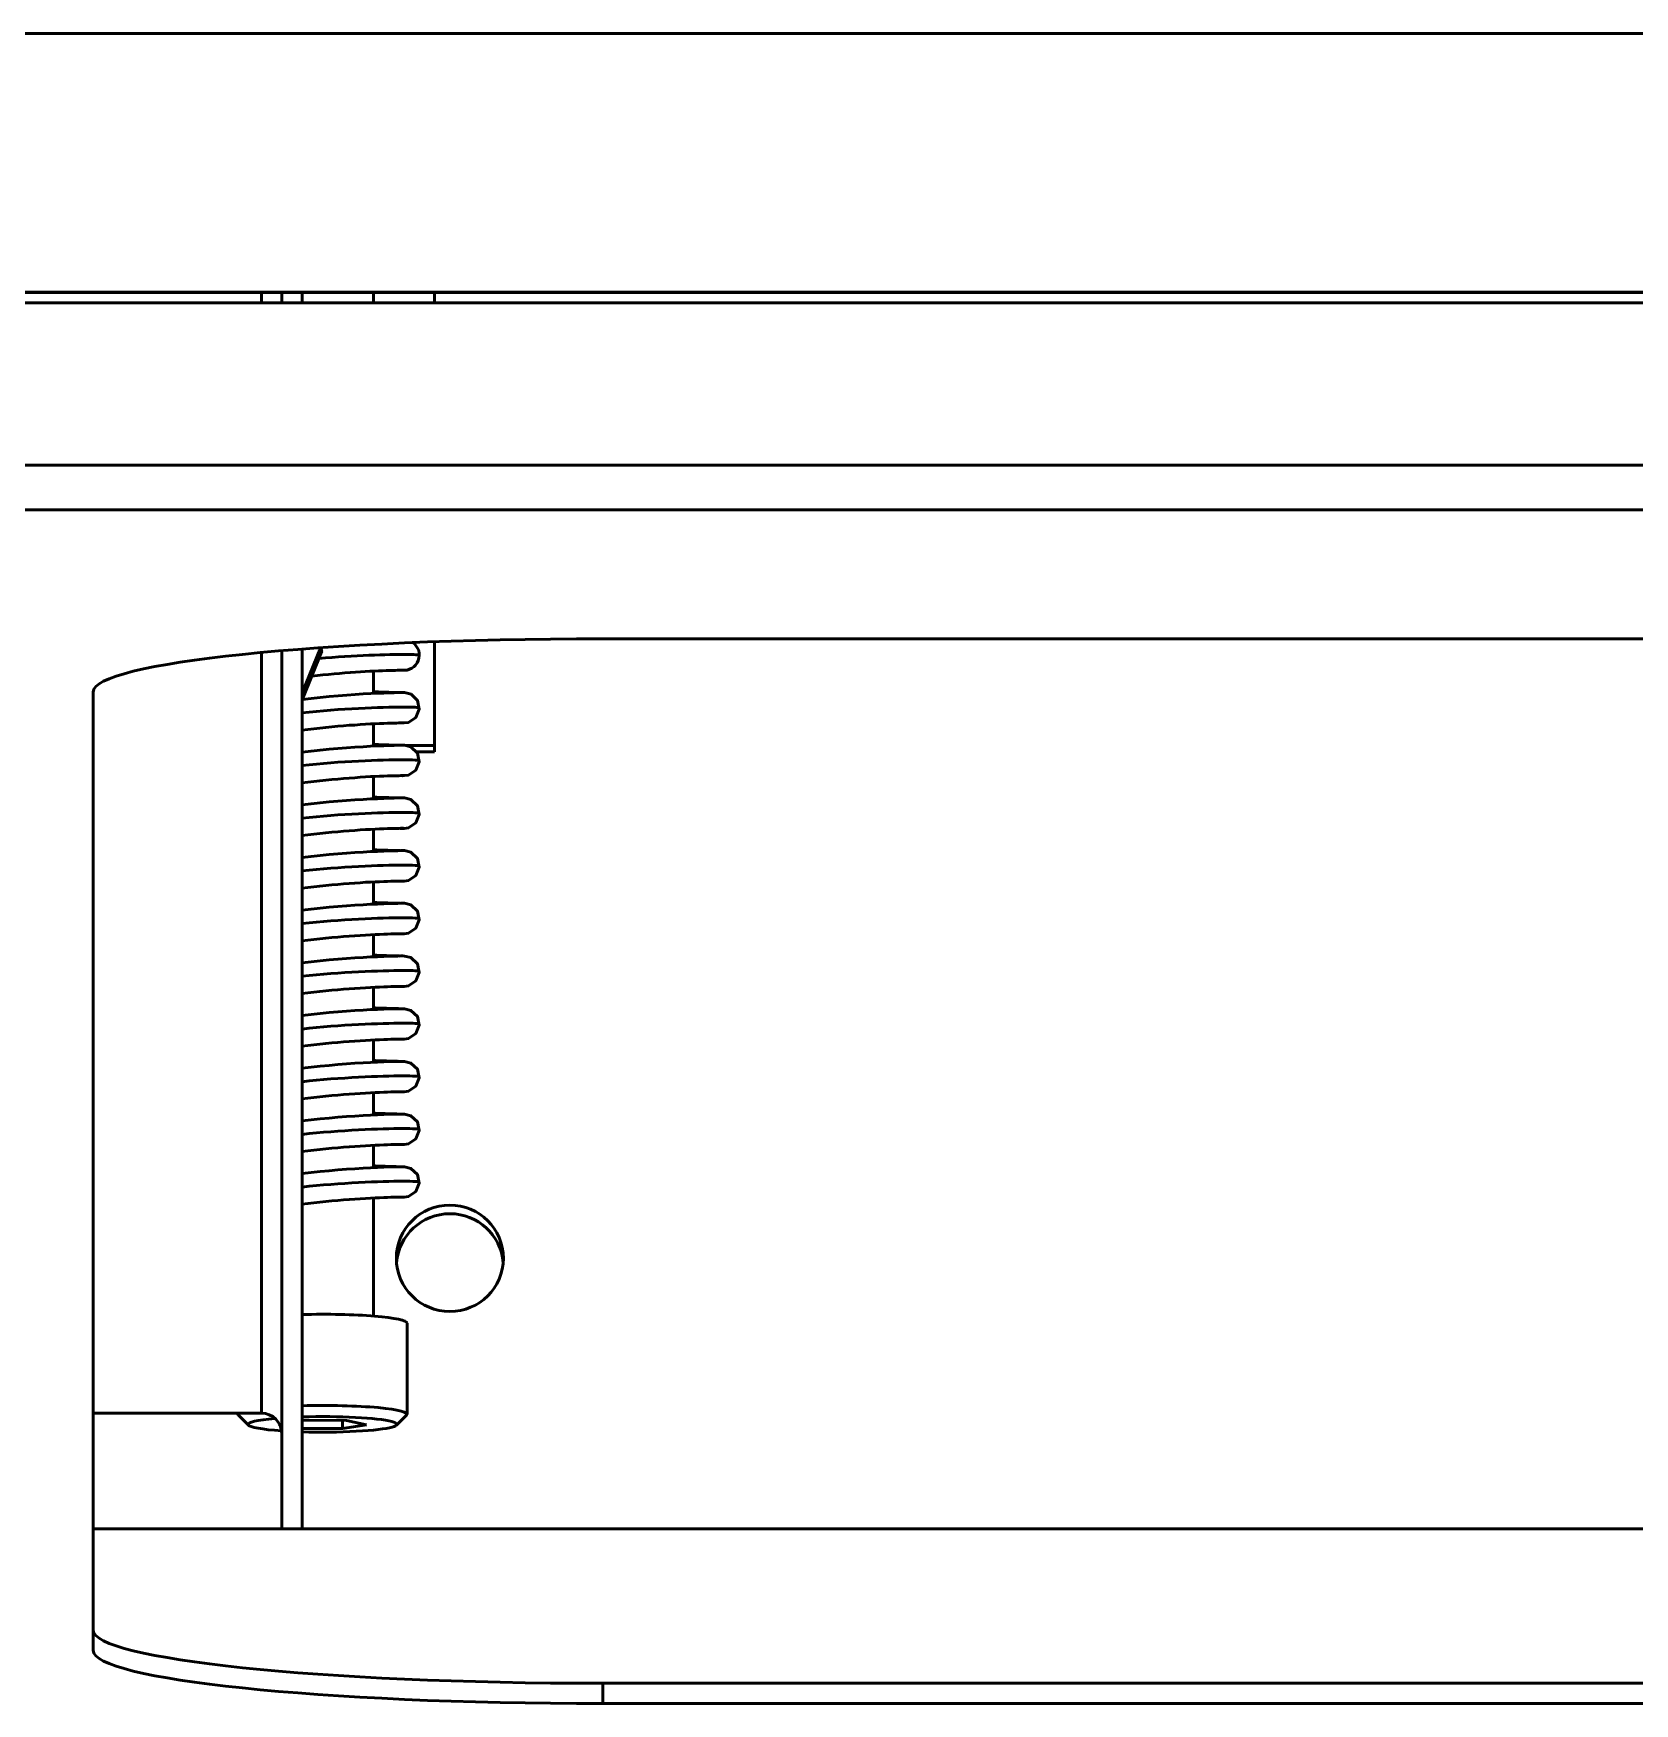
# Model space of a CAD drawing. Header units: millimetres. Extents: x 4915 to 15267, y 4787 to 10268.
# Drawn here: x 9207.3 to 9364.5, y 8754.5 to 8918.5 of the extents above; entities that cross this region are included whole.
import ezdxf

# ---------------------------------------------------------------- set-up
doc = ezdxf.new("R2010")
doc.units = ezdxf.units.MM
doc.layers.add('外形線', color=7, linetype='Continuous', lineweight=50)

msp = doc.modelspace()

# ---------------------------------------------------------------- linework, layer by layer
at = {"layer": '外形線'}
for p, q in [((9906.21, 8918.48), (9101.21, 8918.48)), ((9143.71, 8918.47), (9884.71, 8918.47)), ((9143.71, 8893.07), (9884.71, 8893.07)), ((9143.71, 8893.04), (9884.71, 8893.04)), ((9229.71, 8892.02), (9229.71, 8893.04)), ((9231.71, 8892.02), (9231.71, 8893.04)), ((9233.71, 8892.02), (9233.71, 8893.04)), ((9240.71, 8892.02), (9240.71, 8893.04)), ((9246.71, 8893.04), (9246.71, 8892.02)), ((9903.01, 8892.02), (9125.41, 8892.02)), ((9127.21, 8876.1), (9901.21, 8876.1)), ((9901.21, 8871.71), (9127.21, 8871.71)), ((9235.51, 8858.18), (9235.6, 8857.96)), ((9246.71, 8858.77), (9246.71, 8848.59)), ((9263.21, 8859.06), (9765.21, 8859.06)), ((9229.71, 8783.04), (9229.71, 8857.71)), ((9231.71, 8771.69), (9231.71, 8857.89)), ((9235.51, 8858.13), (9233.71, 8853.71)), ((9233.71, 8771.69), (9233.71, 8858.05)), ((9235.62, 8857.73), (9233.71, 8853.03)), ((9240.71, 8853.69), (9240.71, 8855.87)), ((9213.21, 8759.76), (9213.21, 8853.83)), ((9240.71, 8848.52), (9240.71, 8850.7)), ((9243.89, 8848.59), (9246.71, 8848.59)), ((9246.71, 8848.59), (9246.71, 8847.96)), ((9246.71, 8847.96), (9244.94, 8847.96)), ((9240.71, 8843.35), (9240.71, 8845.53)), ((9240.71, 8838.17), (9240.71, 8840.36)), ((9240.71, 8833), (9240.71, 8835.19)), ((9240.71, 8827.83), (9240.71, 8830.02)), ((9240.71, 8822.66), (9240.71, 8824.84)), ((9240.71, 8817.49), (9240.71, 8819.67)), ((9240.71, 8812.32), (9240.71, 8814.5)), ((9240.71, 8807.15), (9240.71, 8809.33)), ((9240.71, 8792.57), (9240.71, 8804.16)), ((9244.01, 8791.88), (9244.01, 8782.93)), ((9213.21, 8783.04), (9229.71, 8783.04)), ((9227.41, 8783.04), (9227.41, 8782.93)), ((9228.45, 8781.86), (9227.46, 8782.84)), ((9242.97, 8781.86), (9243.97, 8782.84)), ((9231.51, 8781.94), (9231.39, 8781.96)), ((9237.68, 8781.53), (9233.71, 8781.55)), ((9233.75, 8782.34), (9238.07, 8782.32)), ((9237.68, 8781.53), (9237.68, 8782.32)), ((9240.04, 8781.91), (9237.68, 8781.53)), ((9238.07, 8782.32), (9240.04, 8781.91)), ((9815.21, 8771.69), (9213.21, 8771.69)), ((9263.21, 8756.52), (9765.21, 8756.52)), ((9263.21, 8754.53), (9263.21, 8756.52)), ((9765.21, 8754.53), (9263.21, 8754.53))]:
    msp.add_line(p, q, dxfattribs=at).dxf.unprotected_set("ltscale", 0)
for points in [[(9244.56, 8858.68), (9244.76, 8858.52), (9244.92, 8858.34), (9245.05, 8858.12), (9245.15, 8857.89), (9245.2, 8857.65), (9245.21, 8857.4), (9245.18, 8857.15), (9245.11, 8856.91), (9245, 8856.69), (9244.85, 8856.48), (9244.68, 8856.31), (9244.47, 8856.16), (9244.25, 8856.06), (9244.01, 8855.99), (9243.81, 8855.96), (9243.74, 8855.96), (9243.71, 8855.96), (9243.67, 8855.96), (9243.63, 8855.96), (9243.59, 8855.96), (9243.54, 8855.96), (9243.48, 8855.96), (9243.41, 8855.96), (9243.34, 8855.96)], [(9235.38, 8857.12), (9236.01, 8857.18), (9236.65, 8857.23), (9237.28, 8857.27), (9237.9, 8857.32), (9238.51, 8857.35), (9239.11, 8857.39), (9239.7, 8857.42), (9240.27, 8857.44), (9240.82, 8857.46), (9241.34, 8857.48), (9241.84, 8857.49), (9242.31, 8857.5), (9242.75, 8857.51), (9243.16, 8857.52), (9243.54, 8857.52), (9243.88, 8857.52), (9244.19, 8857.51), (9244.46, 8857.51), (9244.69, 8857.5), (9244.87, 8857.49), (9245.02, 8857.48), (9245.13, 8857.47), (9245.19, 8857.46), (9245.21, 8857.45)], [(9243.67, 8855.96), (9243.63, 8855.96), (9243.55, 8855.96), (9243.43, 8855.96), (9243.27, 8855.96), (9243.07, 8855.96), (9242.84, 8855.95), (9242.58, 8855.94), (9242.28, 8855.94), (9241.95, 8855.93), (9241.6, 8855.91), (9241.21, 8855.9), (9240.8, 8855.88), (9240.37, 8855.86), (9239.91, 8855.83), (9239.44, 8855.8), (9238.94, 8855.77), (9238.43, 8855.73), (9237.91, 8855.7), (9237.38, 8855.65), (9236.84, 8855.61), (9236.3, 8855.55), (9235.75, 8855.5), (9235.21, 8855.44), (9234.67, 8855.38)], [(9233.74, 8853.1), (9234.61, 8853.2), (9235.49, 8853.3), (9236.37, 8853.39), (9237.25, 8853.46), (9238.1, 8853.53), (9238.92, 8853.59), (9239.71, 8853.64), (9240.44, 8853.68), (9241.12, 8853.71), (9241.74, 8853.73), (9242.28, 8853.75), (9242.74, 8853.76), (9243.12, 8853.77), (9243.41, 8853.77), (9243.61, 8853.77), (9243.75, 8853.77), (9244.4, 8853.61), (9245.03, 8853), (9245.21, 8852.15), (9244.88, 8851.34), (9244.15, 8850.85), (9243.71, 8850.79), (9243.57, 8850.79), (9243.34, 8850.79)], [(9240.71, 8853.86), (9240.87, 8853.85), (9241.02, 8853.84), (9241.16, 8853.84), (9241.3, 8853.83), (9241.44, 8853.83), (9241.58, 8853.82), (9241.71, 8853.82), (9241.84, 8853.81), (9241.96, 8853.81), (9242.08, 8853.8), (9242.2, 8853.8), (9242.31, 8853.79), (9242.42, 8853.79), (9242.53, 8853.79), (9242.63, 8853.79), (9242.72, 8853.78), (9242.82, 8853.78), (9242.9, 8853.78), (9242.99, 8853.78), (9243.07, 8853.78), (9243.14, 8853.77), (9243.21, 8853.77), (9243.28, 8853.77), (9243.34, 8853.77)], [(9233.71, 8851.78), (9234.41, 8851.86), (9235.11, 8851.93), (9235.82, 8851.99), (9236.52, 8852.05), (9237.22, 8852.1), (9237.91, 8852.15), (9238.59, 8852.19), (9239.26, 8852.22), (9239.9, 8852.25), (9240.52, 8852.28), (9241.12, 8852.3), (9241.68, 8852.32), (9242.21, 8852.33), (9242.71, 8852.34), (9243.17, 8852.35), (9243.58, 8852.35), (9243.96, 8852.35), (9244.28, 8852.34), (9244.56, 8852.33), (9244.8, 8852.33), (9244.98, 8852.32), (9245.11, 8852.3), (9245.19, 8852.29), (9245.21, 8852.28)], [(9243.67, 8850.79), (9243.63, 8850.79), (9243.53, 8850.79), (9243.39, 8850.79), (9243.21, 8850.79), (9242.99, 8850.78), (9242.73, 8850.78), (9242.42, 8850.77), (9242.09, 8850.76), (9241.72, 8850.75), (9241.31, 8850.73), (9240.88, 8850.71), (9240.41, 8850.69), (9239.93, 8850.66), (9239.41, 8850.63), (9238.88, 8850.59), (9238.33, 8850.56), (9237.77, 8850.51), (9237.2, 8850.47), (9236.62, 8850.41), (9236.03, 8850.36), (9235.45, 8850.29), (9234.86, 8850.23), (9234.28, 8850.16), (9233.71, 8850.08)], [(9233.71, 8847.92), (9234.59, 8848.03), (9235.47, 8848.13), (9236.35, 8848.21), (9237.22, 8848.29), (9238.08, 8848.36), (9238.9, 8848.42), (9239.69, 8848.46), (9240.43, 8848.5), (9241.11, 8848.54), (9241.72, 8848.56), (9242.27, 8848.58), (9242.73, 8848.59), (9243.12, 8848.6), (9243.41, 8848.6), (9243.61, 8848.6), (9243.75, 8848.6), (9244.39, 8848.44), (9245.02, 8847.84), (9245.21, 8846.99), (9244.88, 8846.17), (9244.16, 8845.68), (9243.71, 8845.62), (9243.57, 8845.61), (9243.34, 8845.62)], [(9240.71, 8848.69), (9240.87, 8848.68), (9241.02, 8848.67), (9241.16, 8848.67), (9241.3, 8848.66), (9241.44, 8848.65), (9241.58, 8848.65), (9241.71, 8848.64), (9241.84, 8848.64), (9241.96, 8848.63), (9242.08, 8848.63), (9242.2, 8848.63), (9242.31, 8848.62), (9242.42, 8848.62), (9242.53, 8848.62), (9242.63, 8848.61), (9242.72, 8848.61), (9242.82, 8848.61), (9242.91, 8848.61), (9242.99, 8848.61), (9243.07, 8848.6), (9243.14, 8848.6), (9243.21, 8848.6), (9243.28, 8848.6), (9243.34, 8848.6)], [(9233.71, 8846.61), (9234.41, 8846.69), (9235.11, 8846.75), (9235.82, 8846.82), (9236.52, 8846.87), (9237.22, 8846.93), (9237.91, 8846.97), (9238.59, 8847.02), (9239.26, 8847.05), (9239.9, 8847.08), (9240.52, 8847.11), (9241.12, 8847.13), (9241.68, 8847.15), (9242.21, 8847.16), (9242.71, 8847.17), (9243.17, 8847.17), (9243.58, 8847.18), (9243.96, 8847.17), (9244.28, 8847.17), (9244.56, 8847.16), (9244.79, 8847.15), (9244.98, 8847.14), (9245.11, 8847.13), (9245.19, 8847.12), (9245.21, 8847.11)], [(9243.67, 8845.62), (9243.63, 8845.62), (9243.53, 8845.62), (9243.39, 8845.62), (9243.21, 8845.61), (9242.99, 8845.61), (9242.73, 8845.61), (9242.42, 8845.6), (9242.09, 8845.59), (9241.72, 8845.57), (9241.31, 8845.56), (9240.88, 8845.54), (9240.41, 8845.52), (9239.92, 8845.49), (9239.41, 8845.46), (9238.88, 8845.42), (9238.33, 8845.38), (9237.77, 8845.34), (9237.2, 8845.29), (9236.62, 8845.24), (9236.03, 8845.18), (9235.44, 8845.12), (9234.86, 8845.06), (9234.28, 8844.99), (9233.71, 8844.91)], [(9233.71, 8842.75), (9234.59, 8842.86), (9235.47, 8842.96), (9236.35, 8843.04), (9237.22, 8843.12), (9238.08, 8843.19), (9238.9, 8843.24), (9239.69, 8843.29), (9240.43, 8843.33), (9241.11, 8843.36), (9241.72, 8843.39), (9242.27, 8843.41), (9242.73, 8843.42), (9243.12, 8843.43), (9243.41, 8843.43), (9243.61, 8843.43), (9243.75, 8843.43), (9244.39, 8843.27), (9245.02, 8842.67), (9245.21, 8841.81), (9244.88, 8841), (9244.16, 8840.51), (9243.71, 8840.44), (9243.57, 8840.44), (9243.34, 8840.44)], [(9240.71, 8843.52), (9240.87, 8843.51), (9241.02, 8843.5), (9241.16, 8843.49), (9241.3, 8843.49), (9241.44, 8843.48), (9241.58, 8843.48), (9241.71, 8843.47), (9241.84, 8843.47), (9241.96, 8843.46), (9242.08, 8843.46), (9242.2, 8843.46), (9242.31, 8843.45), (9242.42, 8843.45), (9242.53, 8843.45), (9242.63, 8843.44), (9242.72, 8843.44), (9242.82, 8843.44), (9242.9, 8843.44), (9242.99, 8843.43), (9243.07, 8843.43), (9243.14, 8843.43), (9243.21, 8843.43), (9243.28, 8843.43), (9243.34, 8843.43)], [(9233.71, 8841.44), (9234.41, 8841.51), (9235.11, 8841.58), (9235.82, 8841.65), (9236.52, 8841.7), (9237.22, 8841.76), (9237.91, 8841.8), (9238.59, 8841.84), (9239.26, 8841.88), (9239.9, 8841.91), (9240.52, 8841.94), (9241.12, 8841.96), (9241.68, 8841.98), (9242.21, 8841.99), (9242.71, 8842), (9243.17, 8842), (9243.58, 8842), (9243.96, 8842), (9244.29, 8842), (9244.57, 8841.99), (9244.8, 8841.98), (9244.98, 8841.97), (9245.11, 8841.96), (9245.19, 8841.95), (9245.21, 8841.94)], [(9243.67, 8840.45), (9243.63, 8840.45), (9243.53, 8840.45), (9243.39, 8840.45), (9243.21, 8840.44), (9242.99, 8840.44), (9242.73, 8840.43), (9242.42, 8840.43), (9242.09, 8840.42), (9241.72, 8840.4), (9241.31, 8840.39), (9240.88, 8840.37), (9240.41, 8840.34), (9239.93, 8840.32), (9239.41, 8840.29), (9238.88, 8840.25), (9238.33, 8840.21), (9237.77, 8840.17), (9237.2, 8840.12), (9236.62, 8840.07), (9236.03, 8840.01), (9235.45, 8839.95), (9234.86, 8839.89), (9234.28, 8839.82), (9233.71, 8839.74)], [(9233.71, 8837.58), (9234.59, 8837.69), (9235.47, 8837.78), (9236.35, 8837.87), (9237.22, 8837.95), (9238.08, 8838.01), (9238.9, 8838.07), (9239.69, 8838.12), (9240.43, 8838.16), (9241.11, 8838.19), (9241.72, 8838.22), (9242.27, 8838.24), (9242.73, 8838.25), (9243.12, 8838.25), (9243.41, 8838.26), (9243.61, 8838.26), (9243.75, 8838.26), (9244.39, 8838.1), (9245.02, 8837.5), (9245.21, 8836.64), (9244.88, 8835.83), (9244.16, 8835.34), (9243.71, 8835.27), (9243.57, 8835.27), (9243.34, 8835.27)], [(9240.71, 8838.34), (9240.87, 8838.34), (9241.02, 8838.33), (9241.16, 8838.32), (9241.3, 8838.32), (9241.44, 8838.31), (9241.58, 8838.31), (9241.71, 8838.3), (9241.84, 8838.3), (9241.96, 8838.29), (9242.08, 8838.29), (9242.2, 8838.28), (9242.31, 8838.28), (9242.42, 8838.28), (9242.53, 8838.27), (9242.63, 8838.27), (9242.72, 8838.27), (9242.82, 8838.27), (9242.91, 8838.26), (9242.99, 8838.26), (9243.07, 8838.26), (9243.14, 8838.26), (9243.21, 8838.26), (9243.28, 8838.26), (9243.34, 8838.26)], [(9233.71, 8836.27), (9234.41, 8836.34), (9235.11, 8836.41), (9235.82, 8836.47), (9236.52, 8836.53), (9237.22, 8836.58), (9237.91, 8836.63), (9238.59, 8836.67), (9239.26, 8836.71), (9239.9, 8836.74), (9240.52, 8836.77), (9241.12, 8836.79), (9241.68, 8836.8), (9242.21, 8836.82), (9242.71, 8836.83), (9243.17, 8836.83), (9243.58, 8836.83), (9243.96, 8836.83), (9244.28, 8836.83), (9244.56, 8836.82), (9244.8, 8836.81), (9244.98, 8836.8), (9245.11, 8836.79), (9245.19, 8836.78), (9245.21, 8836.77)], [(9243.67, 8835.27), (9243.63, 8835.27), (9243.53, 8835.27), (9243.39, 8835.27), (9243.21, 8835.27), (9242.99, 8835.27), (9242.73, 8835.26), (9242.42, 8835.25), (9242.09, 8835.24), (9241.72, 8835.23), (9241.31, 8835.21), (9240.88, 8835.2), (9240.41, 8835.17), (9239.92, 8835.15), (9239.41, 8835.11), (9238.88, 8835.08), (9238.33, 8835.04), (9237.77, 8835), (9237.2, 8834.95), (9236.62, 8834.9), (9236.03, 8834.84), (9235.44, 8834.78), (9234.86, 8834.71), (9234.28, 8834.64), (9233.71, 8834.57)], [(9233.71, 8832.41), (9234.59, 8832.52), (9235.47, 8832.61), (9236.35, 8832.7), (9237.22, 8832.78), (9238.08, 8832.84), (9238.9, 8832.9), (9239.69, 8832.95), (9240.43, 8832.99), (9241.11, 8833.02), (9241.72, 8833.05), (9242.27, 8833.06), (9242.73, 8833.08), (9243.12, 8833.08), (9243.41, 8833.09), (9243.61, 8833.09), (9243.75, 8833.09), (9244.39, 8832.93), (9245.02, 8832.32), (9245.21, 8831.47), (9244.88, 8830.66), (9244.16, 8830.17), (9243.71, 8830.1), (9243.57, 8830.1), (9243.34, 8830.1)], [(9240.71, 8833.17), (9240.87, 8833.16), (9241.02, 8833.16), (9241.16, 8833.15), (9241.3, 8833.15), (9241.44, 8833.14), (9241.58, 8833.13), (9241.71, 8833.13), (9241.84, 8833.12), (9241.96, 8833.12), (9242.08, 8833.12), (9242.2, 8833.11), (9242.31, 8833.11), (9242.42, 8833.11), (9242.53, 8833.1), (9242.63, 8833.1), (9242.72, 8833.1), (9242.82, 8833.1), (9242.9, 8833.09), (9242.99, 8833.09), (9243.07, 8833.09), (9243.14, 8833.09), (9243.21, 8833.09), (9243.28, 8833.09), (9243.34, 8833.09)], [(9233.71, 8831.1), (9234.41, 8831.17), (9235.11, 8831.24), (9235.82, 8831.3), (9236.52, 8831.36), (9237.22, 8831.41), (9237.91, 8831.46), (9238.59, 8831.5), (9239.26, 8831.54), (9239.9, 8831.57), (9240.52, 8831.59), (9241.12, 8831.62), (9241.68, 8831.63), (9242.21, 8831.65), (9242.71, 8831.65), (9243.17, 8831.66), (9243.58, 8831.66), (9243.96, 8831.66), (9244.28, 8831.66), (9244.56, 8831.65), (9244.8, 8831.64), (9244.98, 8831.63), (9245.11, 8831.62), (9245.19, 8831.61), (9245.21, 8831.59)], [(9243.67, 8830.1), (9243.63, 8830.1), (9243.53, 8830.1), (9243.39, 8830.1), (9243.21, 8830.1), (9242.99, 8830.1), (9242.73, 8830.09), (9242.42, 8830.08), (9242.09, 8830.07), (9241.72, 8830.06), (9241.31, 8830.04), (9240.88, 8830.02), (9240.41, 8830), (9239.93, 8829.97), (9239.41, 8829.94), (9238.88, 8829.91), (9238.33, 8829.87), (9237.77, 8829.83), (9237.2, 8829.78), (9236.62, 8829.73), (9236.03, 8829.67), (9235.45, 8829.61), (9234.86, 8829.54), (9234.28, 8829.47), (9233.71, 8829.4)], [(9233.71, 8827.24), (9234.59, 8827.34), (9235.47, 8827.44), (9236.35, 8827.53), (9237.22, 8827.6), (9238.08, 8827.67), (9238.9, 8827.73), (9239.69, 8827.78), (9240.43, 8827.82), (9241.11, 8827.85), (9241.72, 8827.87), (9242.27, 8827.89), (9242.73, 8827.9), (9243.12, 8827.91), (9243.41, 8827.92), (9243.61, 8827.92), (9243.75, 8827.91), (9244.39, 8827.76), (9245.02, 8827.15), (9245.21, 8826.3), (9244.88, 8825.49), (9244.16, 8825), (9243.71, 8824.93), (9243.57, 8824.93), (9243.34, 8824.93)], [(9240.71, 8828), (9240.87, 8827.99), (9241.02, 8827.99), (9241.16, 8827.98), (9241.3, 8827.97), (9241.44, 8827.97), (9241.58, 8827.96), (9241.71, 8827.96), (9241.84, 8827.95), (9241.96, 8827.95), (9242.08, 8827.94), (9242.2, 8827.94), (9242.31, 8827.94), (9242.42, 8827.93), (9242.53, 8827.93), (9242.63, 8827.93), (9242.72, 8827.93), (9242.82, 8827.92), (9242.91, 8827.92), (9242.99, 8827.92), (9243.07, 8827.92), (9243.14, 8827.92), (9243.21, 8827.92), (9243.28, 8827.92), (9243.34, 8827.91)], [(9233.71, 8825.93), (9234.41, 8826), (9235.11, 8826.07), (9235.82, 8826.13), (9236.52, 8826.19), (9237.22, 8826.24), (9237.91, 8826.29), (9238.59, 8826.33), (9239.26, 8826.37), (9239.9, 8826.4), (9240.52, 8826.42), (9241.12, 8826.44), (9241.68, 8826.46), (9242.21, 8826.47), (9242.71, 8826.48), (9243.17, 8826.49), (9243.58, 8826.49), (9243.96, 8826.49), (9244.29, 8826.48), (9244.57, 8826.48), (9244.8, 8826.47), (9244.98, 8826.46), (9245.11, 8826.45), (9245.19, 8826.44), (9245.21, 8826.42)], [(9243.67, 8824.93), (9243.63, 8824.93), (9243.53, 8824.93), (9243.39, 8824.93), (9243.21, 8824.93), (9242.99, 8824.92), (9242.73, 8824.92), (9242.42, 8824.91), (9242.09, 8824.9), (9241.72, 8824.89), (9241.31, 8824.87), (9240.88, 8824.85), (9240.41, 8824.83), (9239.92, 8824.8), (9239.41, 8824.77), (9238.88, 8824.74), (9238.33, 8824.7), (9237.77, 8824.65), (9237.2, 8824.61), (9236.62, 8824.56), (9236.03, 8824.5), (9235.44, 8824.44), (9234.86, 8824.37), (9234.28, 8824.3), (9233.71, 8824.23)], [(9233.71, 8822.06), (9234.59, 8822.17), (9235.47, 8822.27), (9236.35, 8822.36), (9237.22, 8822.43), (9238.08, 8822.5), (9238.9, 8822.56), (9239.69, 8822.61), (9240.43, 8822.65), (9241.11, 8822.68), (9241.72, 8822.7), (9242.27, 8822.72), (9242.73, 8822.73), (9243.12, 8822.74), (9243.41, 8822.74), (9243.61, 8822.74), (9243.75, 8822.74), (9244.39, 8822.58), (9245.02, 8821.98), (9245.21, 8821.13), (9244.88, 8820.32), (9244.16, 8819.83), (9243.71, 8819.76), (9243.57, 8819.76), (9243.34, 8819.76)], [(9240.71, 8822.83), (9240.87, 8822.82), (9241.02, 8822.81), (9241.16, 8822.81), (9241.3, 8822.8), (9241.44, 8822.8), (9241.58, 8822.79), (9241.71, 8822.79), (9241.84, 8822.78), (9241.96, 8822.78), (9242.08, 8822.77), (9242.2, 8822.77), (9242.31, 8822.77), (9242.42, 8822.76), (9242.53, 8822.76), (9242.63, 8822.76), (9242.72, 8822.75), (9242.82, 8822.75), (9242.9, 8822.75), (9242.99, 8822.75), (9243.07, 8822.75), (9243.14, 8822.75), (9243.21, 8822.74), (9243.28, 8822.74), (9243.34, 8822.74)], [(9233.71, 8820.75), (9234.41, 8820.83), (9235.11, 8820.9), (9235.82, 8820.96), (9236.52, 8821.02), (9237.22, 8821.07), (9237.91, 8821.12), (9238.59, 8821.16), (9239.26, 8821.19), (9239.9, 8821.22), (9240.52, 8821.25), (9241.12, 8821.27), (9241.68, 8821.29), (9242.21, 8821.3), (9242.71, 8821.31), (9243.17, 8821.32), (9243.58, 8821.32), (9243.96, 8821.32), (9244.28, 8821.31), (9244.57, 8821.31), (9244.8, 8821.3), (9244.98, 8821.29), (9245.11, 8821.28), (9245.19, 8821.26), (9245.21, 8821.25)], [(9243.67, 8819.76), (9243.63, 8819.76), (9243.53, 8819.76), (9243.39, 8819.76), (9243.21, 8819.76), (9242.99, 8819.75), (9242.73, 8819.75), (9242.42, 8819.74), (9242.09, 8819.73), (9241.72, 8819.72), (9241.31, 8819.7), (9240.88, 8819.68), (9240.41, 8819.66), (9239.93, 8819.63), (9239.41, 8819.6), (9238.88, 8819.57), (9238.33, 8819.53), (9237.77, 8819.48), (9237.2, 8819.44), (9236.62, 8819.38), (9236.03, 8819.33), (9235.45, 8819.27), (9234.86, 8819.2), (9234.28, 8819.13), (9233.71, 8819.05)], [(9233.71, 8816.89), (9234.59, 8817), (9235.47, 8817.1), (9236.35, 8817.18), (9237.22, 8817.26), (9238.08, 8817.33), (9238.9, 8817.39), (9239.69, 8817.43), (9240.43, 8817.47), (9241.11, 8817.51), (9241.73, 8817.53), (9242.27, 8817.55), (9242.74, 8817.56), (9243.12, 8817.57), (9243.41, 8817.57), (9243.61, 8817.57), (9243.75, 8817.57), (9244.39, 8817.41), (9245.02, 8816.81), (9245.21, 8815.95), (9244.88, 8815.14), (9244.16, 8814.65), (9243.71, 8814.59), (9243.56, 8814.59), (9243.34, 8814.59)], [(9240.71, 8817.66), (9240.87, 8817.65), (9241.02, 8817.64), (9241.16, 8817.64), (9241.3, 8817.63), (9241.44, 8817.62), (9241.58, 8817.62), (9241.71, 8817.61), (9241.84, 8817.61), (9241.96, 8817.61), (9242.08, 8817.6), (9242.2, 8817.6), (9242.31, 8817.59), (9242.42, 8817.59), (9242.53, 8817.59), (9242.63, 8817.59), (9242.72, 8817.58), (9242.82, 8817.58), (9242.91, 8817.58), (9242.99, 8817.58), (9243.07, 8817.58), (9243.14, 8817.57), (9243.21, 8817.57), (9243.28, 8817.57), (9243.34, 8817.57)], [(9233.71, 8815.58), (9234.41, 8815.66), (9235.11, 8815.73), (9235.82, 8815.79), (9236.52, 8815.85), (9237.22, 8815.9), (9237.91, 8815.94), (9238.59, 8815.99), (9239.26, 8816.02), (9239.9, 8816.05), (9240.52, 8816.08), (9241.12, 8816.1), (9241.68, 8816.12), (9242.21, 8816.13), (9242.71, 8816.14), (9243.17, 8816.14), (9243.58, 8816.15), (9243.96, 8816.14), (9244.28, 8816.14), (9244.56, 8816.13), (9244.8, 8816.13), (9244.98, 8816.12), (9245.11, 8816.1), (9245.19, 8816.09), (9245.21, 8816.08)], [(9243.67, 8814.59), (9243.63, 8814.59), (9243.53, 8814.59), (9243.39, 8814.59), (9243.21, 8814.59), (9242.99, 8814.58), (9242.73, 8814.58), (9242.42, 8814.57), (9242.09, 8814.56), (9241.72, 8814.54), (9241.31, 8814.53), (9240.88, 8814.51), (9240.41, 8814.49), (9239.92, 8814.46), (9239.41, 8814.43), (9238.88, 8814.39), (9238.33, 8814.36), (9237.77, 8814.31), (9237.2, 8814.26), (9236.62, 8814.21), (9236.03, 8814.16), (9235.44, 8814.09), (9234.86, 8814.03), (9234.28, 8813.96), (9233.71, 8813.88)], [(9233.71, 8811.72), (9234.59, 8811.83), (9235.47, 8811.93), (9236.35, 8812.01), (9237.22, 8812.09), (9238.08, 8812.16), (9238.9, 8812.21), (9239.69, 8812.26), (9240.43, 8812.3), (9241.11, 8812.34), (9241.72, 8812.36), (9242.27, 8812.38), (9242.73, 8812.39), (9243.12, 8812.4), (9243.41, 8812.4), (9243.61, 8812.4), (9243.75, 8812.4), (9244.39, 8812.24), (9245.02, 8811.64), (9245.21, 8810.78), (9244.88, 8809.97), (9244.16, 8809.48), (9243.71, 8809.42), (9243.57, 8809.41), (9243.34, 8809.42)], [(9240.71, 8812.49), (9240.87, 8812.48), (9241.02, 8812.47), (9241.16, 8812.47), (9241.3, 8812.46), (9241.44, 8812.45), (9241.58, 8812.45), (9241.71, 8812.44), (9241.84, 8812.44), (9241.96, 8812.43), (9242.08, 8812.43), (9242.2, 8812.43), (9242.31, 8812.42), (9242.42, 8812.42), (9242.53, 8812.42), (9242.63, 8812.41), (9242.72, 8812.41), (9242.82, 8812.41), (9242.9, 8812.41), (9242.99, 8812.41), (9243.07, 8812.4), (9243.14, 8812.4), (9243.21, 8812.4), (9243.28, 8812.4), (9243.34, 8812.4)], [(9233.71, 8810.41), (9234.41, 8810.49), (9235.11, 8810.55), (9235.82, 8810.62), (9236.52, 8810.67), (9237.22, 8810.73), (9237.91, 8810.77), (9238.59, 8810.81), (9239.26, 8810.85), (9239.9, 8810.88), (9240.52, 8810.91), (9241.12, 8810.93), (9241.68, 8810.95), (9242.21, 8810.96), (9242.71, 8810.97), (9243.17, 8810.97), (9243.58, 8810.97), (9243.96, 8810.97), (9244.29, 8810.97), (9244.56, 8810.96), (9244.8, 8810.95), (9244.98, 8810.94), (9245.11, 8810.93), (9245.19, 8810.92), (9245.21, 8810.91)], [(9243.67, 8809.42), (9243.63, 8809.42), (9243.53, 8809.42), (9243.39, 8809.42), (9243.21, 8809.41), (9242.99, 8809.41), (9242.73, 8809.4), (9242.42, 8809.4), (9242.09, 8809.39), (9241.72, 8809.37), (9241.31, 8809.36), (9240.88, 8809.34), (9240.41, 8809.31), (9239.93, 8809.29), (9239.41, 8809.26), (9238.88, 8809.22), (9238.33, 8809.18), (9237.77, 8809.14), (9237.2, 8809.09), (9236.62, 8809.04), (9236.03, 8808.98), (9235.45, 8808.92), (9234.86, 8808.86), (9234.28, 8808.79), (9233.71, 8808.71)], [(9233.71, 8806.55), (9234.59, 8806.66), (9235.47, 8806.75), (9236.35, 8806.84), (9237.22, 8806.92), (9238.08, 8806.99), (9238.9, 8807.04), (9239.69, 8807.09), (9240.43, 8807.13), (9241.11, 8807.16), (9241.73, 8807.19), (9242.27, 8807.21), (9242.74, 8807.22), (9243.12, 8807.23), (9243.41, 8807.23), (9243.61, 8807.23), (9243.75, 8807.23), (9244.39, 8807.07), (9245.02, 8806.46), (9245.21, 8805.61), (9244.88, 8804.8), (9244.16, 8804.31), (9243.71, 8804.24), (9243.56, 8804.24), (9243.34, 8804.24)], [(9233.71, 8805.24), (9234.41, 8805.31), (9235.11, 8805.38), (9235.82, 8805.45), (9236.52, 8805.5), (9237.22, 8805.56), (9237.91, 8805.6), (9238.59, 8805.64), (9239.26, 8805.68), (9239.9, 8805.71), (9240.52, 8805.74), (9241.12, 8805.76), (9241.68, 8805.78), (9242.21, 8805.79), (9242.71, 8805.8), (9243.17, 8805.8), (9243.58, 8805.8), (9243.96, 8805.8), (9244.28, 8805.8), (9244.57, 8805.79), (9244.8, 8805.78), (9244.98, 8805.77), (9245.11, 8805.76), (9245.18, 8805.75), (9245.21, 8805.74)], [(9240.71, 8807.31), (9240.87, 8807.31), (9241.02, 8807.3), (9241.16, 8807.29), (9241.3, 8807.29), (9241.44, 8807.28), (9241.58, 8807.28), (9241.71, 8807.27), (9241.84, 8807.27), (9241.96, 8807.26), (9242.08, 8807.26), (9242.2, 8807.25), (9242.31, 8807.25), (9242.42, 8807.25), (9242.53, 8807.24), (9242.63, 8807.24), (9242.72, 8807.24), (9242.82, 8807.24), (9242.91, 8807.24), (9242.99, 8807.23), (9243.07, 8807.23), (9243.14, 8807.23), (9243.21, 8807.23), (9243.28, 8807.23), (9243.34, 8807.23)], [(9243.67, 8804.25), (9243.63, 8804.25), (9243.53, 8804.25), (9243.39, 8804.24), (9243.21, 8804.24), (9242.99, 8804.24), (9242.73, 8804.23), (9242.42, 8804.23), (9242.09, 8804.21), (9241.72, 8804.2), (9241.31, 8804.19), (9240.88, 8804.17), (9240.41, 8804.14), (9239.92, 8804.12), (9239.41, 8804.09), (9238.88, 8804.05), (9238.33, 8804.01), (9237.77, 8803.97), (9237.2, 8803.92), (9236.62, 8803.87), (9236.03, 8803.81), (9235.44, 8803.75), (9234.86, 8803.69), (9234.28, 8803.61), (9233.71, 8803.54)]]:
    msp.add_lwpolyline(points, dxfattribs=at).dxf.unprotected_set("ltscale", 0)
for centre, major_axis, ratio, start_param, end_param in [((9263.21, 8853.83), (-50, 0), 0.104528, 4.712389, 6.283185), ((9215.01, 8866.1), (20.61, -8.37), 0.096917, 0, 0.152423), ((9248.21, 8797.4), (5.23, 0.42), 0.994592, 0, 2.981262), ((9235.71, 8791.88), (8.3, 0), 0.104528, 0, 1.814155), ((9235.71, 8782.93), (-8.3, 0), 0.104528, 6.153416, 6.388484), ((9229.71, 8781.05), (2, 0), 0.994522, 0, 1.570796), ((9235.71, 8782.93), (8.3, 0), 0.104528, 6.177887, 8.09734), ((9235.71, 8781.94), (7.3, 0), 0.104528, 5.183838, 8.131503), ((9235.71, 8781.94), (-7.3, 0), 0.104528, 5.403494, 7.27158), ((9235.71, 8781.94), (-7.3, 0), 0.104528, 1.293275, 2.042246), ((9263.21, 8761.75), (-50, 0), 0.104528, 0, 1.570796), ((9263.21, 8759.76), (-50, 0), 0.104528, 0, 1.570796)]:
    msp.add_ellipse(centre, major_axis=major_axis, ratio=ratio, start_param=start_param, end_param=end_param, dxfattribs=at).dxf.unprotected_set("ltscale", 0)
msp.add_ellipse((9248.21, 8798.24), major_axis=(5.25, 0), ratio=0.994522, dxfattribs=at).dxf.unprotected_set("ltscale", 0)

doc.saveas('drawing.dxf')
